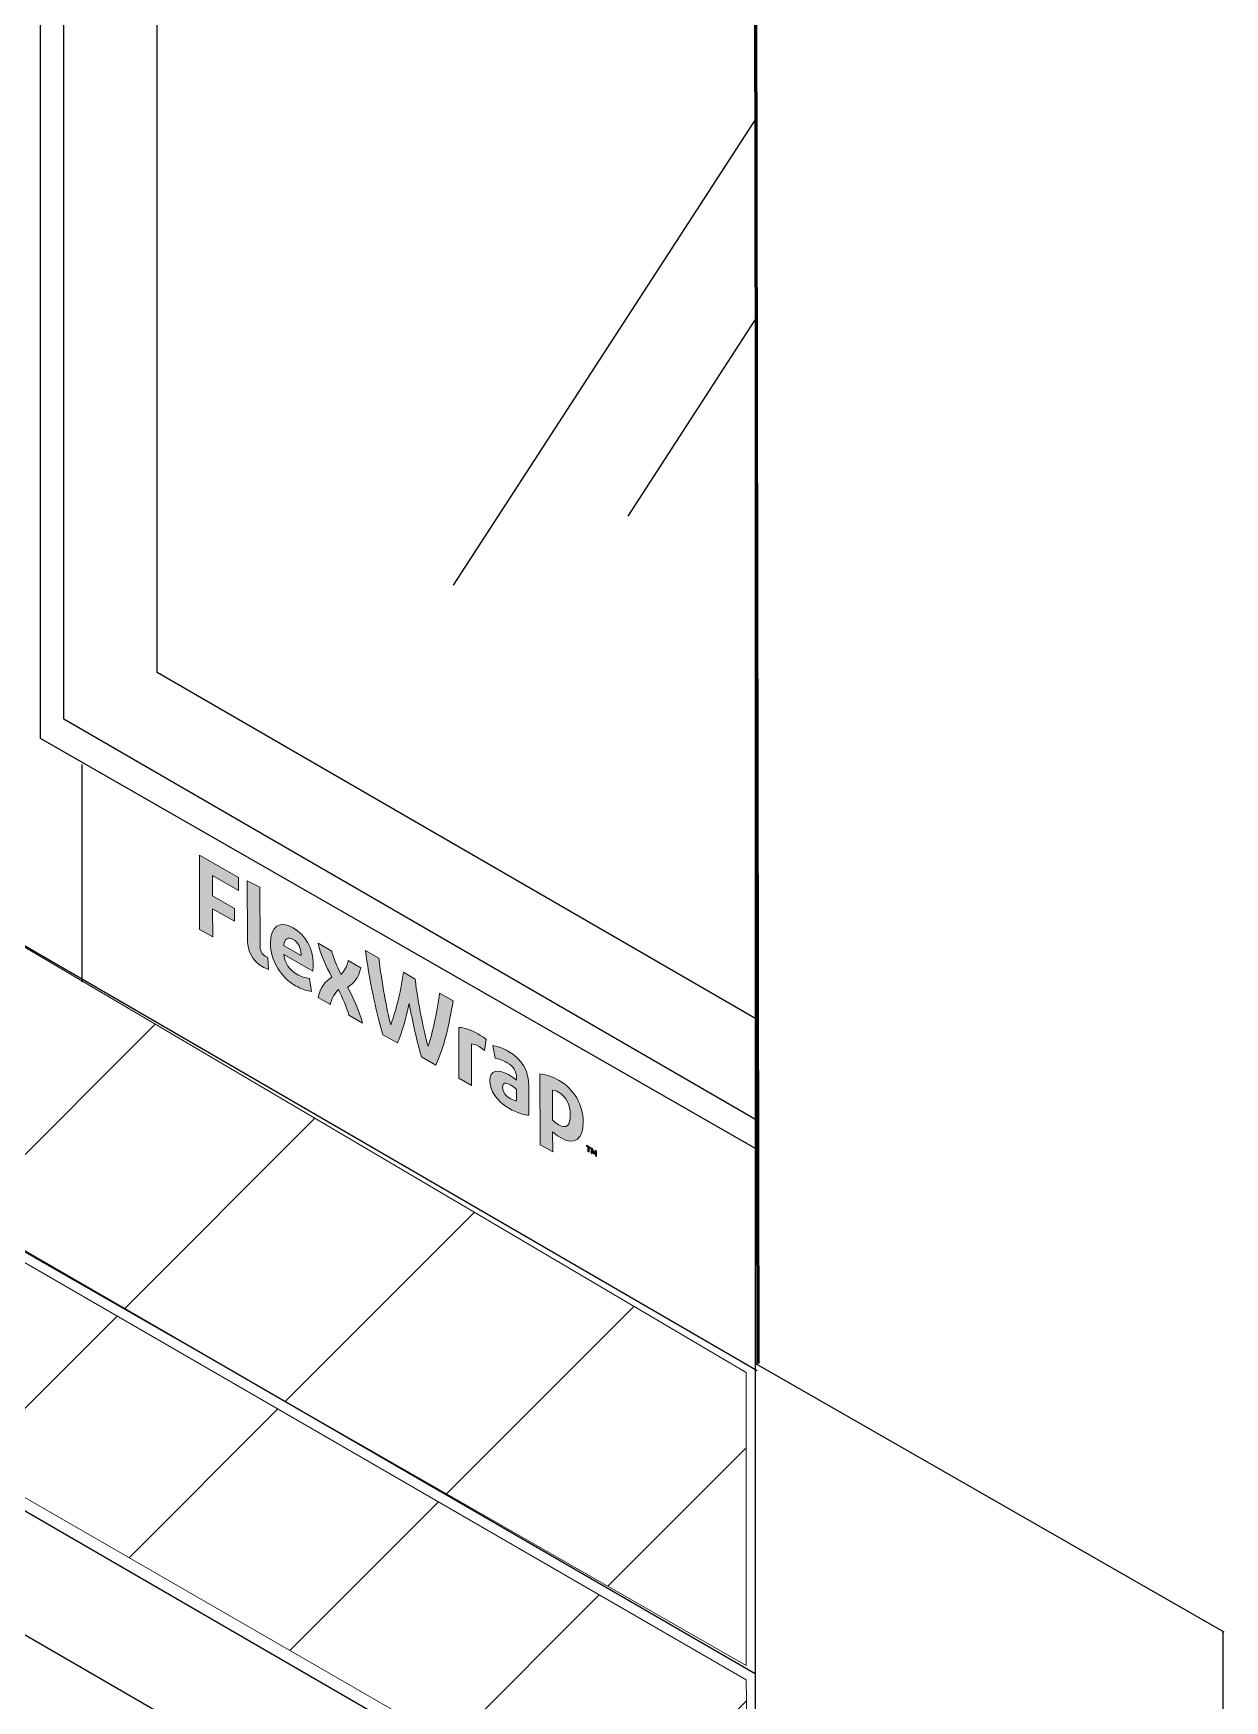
# Model space of a CAD drawing. Extents: x -1328 to 5679, y -4611 to 1603.
# Drawn here: x 1117.4 to 1183.8, y -1529.8 to -1436.9 of the extents above; entities that cross this region are included whole.
import ezdxf

# ---------------------------------------------------------------- set-up
doc = ezdxf.new("R2010")
doc.units = 0
doc.header["$MEASUREMENT"] = 0
for name, color, linetype, lineweight in [('G-ANNO-TTLB', 7, 'Continuous', 0), ('Layer 12', 7, 'Continuous', 0), ('TYVEK', 7, 'Continuous', 0)]:
    doc.layers.add(name, color=color, linetype=linetype, lineweight=lineweight)
pattern_1 = [(45, (0, 0), (-7.071067, 7.07107), [])]

# ---------------------------------------------------------------- blocks, each defined once
blk = doc.blocks.new('Block_72')
at = {"layer": 'TYVEK', "color": 4, "lineweight": 25, "true_color": 0x00ffff}
for points in [[(1129.45, -1482.901)], [(1129.45, -1495.036)]]:
    blk.add_lwpolyline(points, dxfattribs=at)
blk = doc.blocks.new('Block_204')
at = {"layer": 'TYVEK', "true_color": 0x003b71, "transparency": 33554687}
h = blk.add_hatch(color=156, dxfattribs=at)
h.dxf.hatch_style = 2
edge = h.paths.add_edge_path()
edge.add_spline(control_points=[(1126.639, -1486.84), (1126.639, -1486.84), (1126.629, -1482.699), (1126.629, -1482.699), (1126.629, -1482.699), (1128.815, -1483.954), (1128.815, -1483.954), (1128.815, -1483.954), (1128.816, -1484.676), (1128.816, -1484.676), (1128.816, -1484.676), (1127.365, -1483.842), (1127.365, -1483.842), (1127.365, -1483.842), (1127.367, -1484.966), (1127.367, -1484.966), (1127.367, -1484.966), (1128.588, -1485.667), (1128.588, -1485.667), (1128.588, -1485.667), (1128.59, -1486.389), (1128.59, -1486.389), (1128.59, -1486.389), (1127.369, -1485.688), (1127.369, -1485.688), (1127.369, -1485.688), (1127.373, -1487.261), (1127.373, -1487.261), (1127.373, -1487.261), (1126.639, -1486.84), (1126.639, -1486.84)], knot_values=[0, 0, 0, 0, 1, 1, 1, 2, 2, 2, 3, 3, 3, 4, 4, 4, 5, 5, 5, 6, 6, 6, 7, 7, 7, 8, 8, 8, 9, 9, 9, 10, 10, 10, 10], degree=3, periodic=0)
h = blk.add_hatch(color=156, dxfattribs=at)
h.dxf.hatch_style = 2
edge = h.paths.add_edge_path()
edge.add_spline(control_points=[(1130.012, -1487.684), (1130.013, -1488.003), (1130.085, -1488.216), (1130.29, -1488.334), (1130.342, -1488.363), (1130.393, -1488.387), (1130.439, -1488.401), (1130.439, -1488.401), (1130.492, -1489.076), (1130.492, -1489.076), (1130.395, -1489.043), (1130.236, -1488.976), (1130.133, -1488.917), (1129.543, -1488.578), (1129.306, -1487.999), (1129.304, -1487.289), (1129.304, -1487.289), (1129.297, -1484.13), (1129.297, -1484.13), (1129.297, -1484.13), (1130.004, -1484.489), (1130.004, -1484.489), (1130.004, -1484.489), (1130.012, -1487.684), (1130.012, -1487.684)], knot_values=[0, 0, 0, 0, 1, 1, 1, 2, 2, 2, 3, 3, 3, 4, 4, 4, 5, 5, 5, 6, 6, 6, 7, 7, 7, 8, 8, 8, 8], degree=3, periodic=0)
h = blk.add_hatch(color=156, dxfattribs=at)
h.dxf.hatch_style = 2
edge = h.paths.add_edge_path()
edge.add_spline(control_points=[(1131.324, -1487.734), (1131.324, -1487.734), (1132.299, -1488.293), (1132.299, -1488.293), (1132.299, -1488.293), (1132.298, -1488.222), (1132.298, -1488.222), (1132.298, -1487.891), (1132.143, -1487.56), (1131.861, -1487.398), (1131.563, -1487.227), (1131.369, -1487.358), (1131.324, -1487.734)], knot_values=[0, 0, 0, 0, 1, 1, 1, 2, 2, 2, 3, 3, 3, 4, 4, 4, 4], degree=3, periodic=0)
edge = h.paths.add_edge_path()
edge.add_spline(control_points=[(1132.882, -1490.294), (1132.657, -1490.283), (1132.324, -1490.174), (1131.985, -1489.98), (1131.159, -1489.506), (1130.593, -1488.579), (1130.591, -1487.597), (1130.589, -1486.656), (1131.105, -1486.315), (1131.859, -1486.748), (1132.531, -1487.133), (1132.974, -1487.937), (1132.976, -1488.729), (1132.976, -1488.907), (1132.966, -1489.055), (1132.956, -1489.167), (1132.956, -1489.167), (1131.335, -1488.237), (1131.335, -1488.237), (1131.403, -1488.748), (1131.645, -1489.099), (1132.055, -1489.335), (1132.307, -1489.479), (1132.548, -1489.553), (1132.768, -1489.573), (1132.768, -1489.573), (1132.882, -1490.294), (1132.882, -1490.294)], knot_values=[0, 0, 0, 0, 1, 1, 1, 2, 2, 2, 3, 3, 3, 4, 4, 4, 5, 5, 5, 6, 6, 6, 7, 7, 7, 8, 8, 8, 9, 9, 9, 9], degree=3, periodic=0)
h = blk.add_hatch(color=156, dxfattribs=at)
h.dxf.hatch_style = 2
edge = h.paths.add_edge_path()
edge.add_spline(control_points=[(1134.023, -1489.496), (1133.678, -1488.861), (1133.405, -1488.297), (1133.245, -1487.614), (1133.245, -1487.614), (1134.009, -1488.053), (1134.009, -1488.053), (1134.076, -1488.357), (1134.303, -1488.889), (1134.53, -1489.356), (1134.719, -1489.139), (1134.882, -1488.885), (1134.917, -1488.574), (1134.917, -1488.574), (1135.635, -1488.986), (1135.635, -1488.986), (1135.503, -1489.525), (1135.279, -1489.827), (1134.895, -1490.062), (1135.266, -1490.753), (1135.518, -1491.311), (1135.73, -1492.059), (1135.73, -1492.059), (1134.965, -1491.62), (1134.965, -1491.62), (1134.857, -1491.227), (1134.599, -1490.636), (1134.383, -1490.187), (1134.189, -1490.401), (1134.005, -1490.649), (1133.934, -1491.028), (1133.934, -1491.028), (1133.247, -1490.634), (1133.247, -1490.634), (1133.374, -1490.092), (1133.614, -1489.757), (1134.023, -1489.496)], knot_values=[0, 0, 0, 0, 1, 1, 1, 2, 2, 2, 3, 3, 3, 4, 4, 4, 5, 5, 5, 6, 6, 6, 7, 7, 7, 8, 8, 8, 9, 9, 9, 10, 10, 10, 11, 11, 11, 12, 12, 12, 12], degree=3, periodic=0)
h = blk.add_hatch(color=156, dxfattribs=at)
h.dxf.hatch_style = 2
edge = h.paths.add_edge_path()
edge.add_spline(control_points=[(1140.024, -1490.389), (1140.024, -1490.389), (1140.773, -1490.819), (1140.773, -1490.819), (1140.581, -1492.086), (1140.247, -1493.518), (1139.814, -1494.404), (1139.814, -1494.404), (1139.008, -1493.941), (1139.008, -1493.941), (1138.755, -1493.057), (1138.527, -1492.058), (1138.335, -1490.979), (1138.142, -1491.837), (1137.924, -1492.58), (1137.669, -1493.172), (1137.669, -1493.172), (1136.864, -1492.71), (1136.864, -1492.71), (1136.45, -1491.339), (1136.082, -1489.503), (1135.889, -1488.015), (1135.889, -1488.015), (1136.633, -1488.442), (1136.633, -1488.442), (1136.795, -1489.782), (1137.086, -1491.349), (1137.298, -1492.162), (1137.517, -1491.596), (1137.857, -1490.433), (1138.003, -1489.229), (1138.003, -1489.229), (1138.659, -1489.606), (1138.659, -1489.606), (1138.816, -1490.984), (1139.153, -1492.536), (1139.381, -1493.358), (1139.584, -1492.783), (1139.873, -1491.549), (1140.024, -1490.389)], knot_values=[0, 0, 0, 0, 1, 1, 1, 2, 2, 2, 3, 3, 3, 4, 4, 4, 5, 5, 5, 6, 6, 6, 7, 7, 7, 8, 8, 8, 9, 9, 9, 10, 10, 10, 11, 11, 11, 12, 12, 12, 13, 13, 13, 13], degree=3, periodic=0)
h = blk.add_hatch(color=156, dxfattribs=at)
h.dxf.hatch_style = 2
edge = h.paths.add_edge_path()
edge.add_spline(control_points=[(1142.166, -1492.665), (1142.351, -1492.771), (1142.525, -1492.894), (1142.628, -1492.983), (1142.628, -1492.983), (1142.527, -1493.592), (1142.527, -1493.592), (1142.439, -1493.507), (1142.332, -1493.433), (1142.224, -1493.371), (1142.034, -1493.262), (1141.906, -1493.23), (1141.798, -1493.227), (1141.798, -1493.227), (1141.804, -1495.546), (1141.804, -1495.546), (1141.804, -1495.546), (1141.096, -1495.14), (1141.096, -1495.14), (1141.096, -1495.14), (1141.089, -1492.306), (1141.089, -1492.306), (1141.366, -1492.306), (1141.796, -1492.452), (1142.166, -1492.665)], knot_values=[0, 0, 0, 0, 1, 1, 1, 2, 2, 2, 3, 3, 3, 4, 4, 4, 5, 5, 5, 6, 6, 6, 7, 7, 7, 8, 8, 8, 8], degree=3, periodic=0)
h = blk.add_hatch(color=156, dxfattribs=at)
h.dxf.hatch_style = 2
edge = h.paths.add_edge_path()
edge.add_spline(control_points=[(1144.322, -1496.395), (1144.322, -1496.395), (1144.32, -1495.762), (1144.32, -1495.762), (1144.202, -1495.665), (1144.079, -1495.576), (1143.956, -1495.506), (1143.72, -1495.37), (1143.535, -1495.371), (1143.536, -1495.649), (1143.537, -1495.897), (1143.691, -1496.116), (1143.963, -1496.272), (1144.116, -1496.36), (1144.245, -1496.398), (1144.322, -1496.395)], knot_values=[0, 0, 0, 0, 1, 1, 1, 2, 2, 2, 3, 3, 3, 4, 4, 4, 5, 5, 5, 5], degree=3, periodic=0)
edge = h.paths.add_edge_path()
edge.add_spline(control_points=[(1143.892, -1496.816), (1143.189, -1496.412), (1142.834, -1495.813), (1142.833, -1495.281), (1142.832, -1494.695), (1143.246, -1494.59), (1143.862, -1494.938), (1144.006, -1495.02), (1144.19, -1495.15), (1144.319, -1495.247), (1144.319, -1495.247), (1144.318, -1495.105), (1144.318, -1495.105), (1144.317, -1494.745), (1144.138, -1494.47), (1143.794, -1494.273), (1143.568, -1494.143), (1143.327, -1494.046), (1143.117, -1494.026), (1143.117, -1494.026), (1142.987, -1493.313), (1142.987, -1493.313), (1143.208, -1493.333), (1143.561, -1493.466), (1143.874, -1493.645), (1144.628, -1494.078), (1145.004, -1494.755), (1145.006, -1495.553), (1145.006, -1495.553), (1145.01, -1497.198), (1145.01, -1497.198), (1144.8, -1497.201), (1144.405, -1497.11), (1143.892, -1496.816)], knot_values=[0, 0, 0, 0, 1, 1, 1, 2, 2, 2, 3, 3, 3, 4, 4, 4, 5, 5, 5, 6, 6, 6, 7, 7, 7, 8, 8, 8, 9, 9, 9, 10, 10, 10, 11, 11, 11, 11], degree=3, periodic=0)
h = blk.add_hatch(color=156, dxfattribs=at)
h.dxf.hatch_style = 2
edge = h.paths.add_edge_path()
edge.add_spline(control_points=[(1146.656, -1497.729), (1147.107, -1497.988), (1147.317, -1497.79), (1147.315, -1497.18), (1147.314, -1496.648), (1147.118, -1496.181), (1146.651, -1495.913), (1146.523, -1495.839), (1146.431, -1495.816), (1146.323, -1495.801), (1146.323, -1495.801), (1146.327, -1497.458), (1146.327, -1497.458), (1146.425, -1497.561), (1146.507, -1497.644), (1146.656, -1497.729)], knot_values=[0, 0, 0, 0, 1, 1, 1, 2, 2, 2, 3, 3, 3, 4, 4, 4, 5, 5, 5, 5], degree=3, periodic=0)
edge = h.paths.add_edge_path()
edge.add_spline(control_points=[(1146.76, -1498.451), (1146.58, -1498.347), (1146.457, -1498.253), (1146.329, -1498.126), (1146.329, -1498.126), (1146.332, -1499.25), (1146.332, -1499.25), (1146.332, -1499.25), (1145.629, -1498.847), (1145.629, -1498.847), (1145.629, -1498.847), (1145.619, -1494.901), (1145.619, -1494.901), (1145.911, -1494.915), (1146.321, -1495.05), (1146.686, -1495.259), (1147.527, -1495.742), (1148.031, -1496.622), (1148.033, -1497.569), (1148.036, -1498.539), (1147.56, -1498.91), (1146.76, -1498.451)], knot_values=[0, 0, 0, 0, 1, 1, 1, 2, 2, 2, 3, 3, 3, 4, 4, 4, 5, 5, 5, 6, 6, 6, 7, 7, 7, 7], degree=3, periodic=0)
h = blk.add_hatch(color=156, dxfattribs=at)
h.dxf.hatch_style = 2
edge = h.paths.add_edge_path()
edge.add_spline(control_points=[(1148.542, -1499.056), (1148.568, -1499.143), (1148.593, -1499.209), (1148.624, -1499.28), (1148.654, -1499.244), (1148.675, -1499.205), (1148.7, -1499.147), (1148.7, -1499.147), (1148.774, -1499.189), (1148.774, -1499.189), (1148.774, -1499.189), (1148.775, -1499.495), (1148.775, -1499.495), (1148.775, -1499.495), (1148.711, -1499.458), (1148.711, -1499.458), (1148.711, -1499.458), (1148.71, -1499.317), (1148.71, -1499.317), (1148.71, -1499.317), (1148.713, -1499.271), (1148.713, -1499.271), (1148.693, -1499.305), (1148.668, -1499.34), (1148.647, -1499.366), (1148.647, -1499.366), (1148.598, -1499.337), (1148.598, -1499.337), (1148.575, -1499.285), (1148.551, -1499.222), (1148.529, -1499.163), (1148.529, -1499.163), (1148.532, -1499.215), (1148.532, -1499.215), (1148.532, -1499.215), (1148.533, -1499.356), (1148.533, -1499.356), (1148.533, -1499.356), (1148.468, -1499.319), (1148.468, -1499.319), (1148.468, -1499.319), (1148.468, -1499.013), (1148.468, -1499.013), (1148.468, -1499.013), (1148.542, -1499.056), (1148.542, -1499.056)], knot_values=[0, 0, 0, 0, 1, 1, 1, 2, 2, 2, 3, 3, 3, 4, 4, 4, 5, 5, 5, 6, 6, 6, 7, 7, 7, 8, 8, 8, 9, 9, 9, 10, 10, 10, 11, 11, 11, 12, 12, 12, 13, 13, 13, 14, 14, 14, 15, 15, 15, 15], degree=3, periodic=0)
edge = h.paths.add_edge_path()
edge.add_spline(control_points=[(1148.296, -1498.982), (1148.296, -1498.982), (1148.224, -1498.941), (1148.224, -1498.941), (1148.224, -1498.941), (1148.224, -1498.873), (1148.224, -1498.873), (1148.224, -1498.873), (1148.438, -1498.996), (1148.438, -1498.996), (1148.438, -1498.996), (1148.439, -1499.064), (1148.439, -1499.064), (1148.439, -1499.064), (1148.367, -1499.023), (1148.367, -1499.023), (1148.367, -1499.023), (1148.368, -1499.261), (1148.368, -1499.261), (1148.368, -1499.261), (1148.296, -1499.22), (1148.296, -1499.22), (1148.296, -1499.22), (1148.296, -1498.982), (1148.296, -1498.982)], knot_values=[0, 0, 0, 0, 1, 1, 1, 2, 2, 2, 3, 3, 3, 4, 4, 4, 5, 5, 5, 6, 6, 6, 7, 7, 7, 8, 8, 8, 8], degree=3, periodic=0)
at = {"layer": 'TYVEK'}
for points, knots in [([(1126.639, -1486.84), (1126.639, -1486.84), (1126.629, -1482.699), (1126.629, -1482.699), (1126.629, -1482.699), (1128.815, -1483.954), (1128.815, -1483.954), (1128.815, -1483.954), (1128.816, -1484.676), (1128.816, -1484.676), (1128.816, -1484.676), (1127.365, -1483.842), (1127.365, -1483.842), (1127.365, -1483.842), (1127.367, -1484.966), (1127.367, -1484.966), (1127.367, -1484.966), (1128.588, -1485.667), (1128.588, -1485.667), (1128.588, -1485.667), (1128.59, -1486.389), (1128.59, -1486.389), (1128.59, -1486.389), (1127.369, -1485.688), (1127.369, -1485.688), (1127.369, -1485.688), (1127.373, -1487.261), (1127.373, -1487.261), (1127.373, -1487.261), (1126.639, -1486.84), (1126.639, -1486.84)], [0, 0, 0, 0, 1, 1, 1, 2, 2, 2, 3, 3, 3, 4, 4, 4, 5, 5, 5, 6, 6, 6, 7, 7, 7, 8, 8, 8, 9, 9, 9, 10, 10, 10, 10]), ([(1130.012, -1487.684), (1130.013, -1488.003), (1130.085, -1488.216), (1130.29, -1488.334), (1130.342, -1488.363), (1130.393, -1488.387), (1130.439, -1488.401), (1130.439, -1488.401), (1130.492, -1489.076), (1130.492, -1489.076), (1130.395, -1489.043), (1130.236, -1488.976), (1130.133, -1488.917), (1129.543, -1488.578), (1129.306, -1487.999), (1129.304, -1487.289), (1129.304, -1487.289), (1129.297, -1484.13), (1129.297, -1484.13), (1129.297, -1484.13), (1130.004, -1484.489), (1130.004, -1484.489), (1130.004, -1484.489), (1130.012, -1487.684), (1130.012, -1487.684)], [0, 0, 0, 0, 1, 1, 1, 2, 2, 2, 3, 3, 3, 4, 4, 4, 5, 5, 5, 6, 6, 6, 7, 7, 7, 8, 8, 8, 8]), ([(1132.882, -1490.294), (1132.657, -1490.283), (1132.324, -1490.174), (1131.985, -1489.98), (1131.159, -1489.506), (1130.593, -1488.579), (1130.591, -1487.597), (1130.589, -1486.656), (1131.105, -1486.315), (1131.859, -1486.748), (1132.531, -1487.133), (1132.974, -1487.937), (1132.976, -1488.729), (1132.976, -1488.907), (1132.966, -1489.055), (1132.956, -1489.167), (1132.956, -1489.167), (1131.335, -1488.237), (1131.335, -1488.237), (1131.403, -1488.748), (1131.645, -1489.099), (1132.055, -1489.335), (1132.307, -1489.479), (1132.548, -1489.553), (1132.768, -1489.573), (1132.768, -1489.573), (1132.882, -1490.294), (1132.882, -1490.294)], [0, 0, 0, 0, 1, 1, 1, 2, 2, 2, 3, 3, 3, 4, 4, 4, 5, 5, 5, 6, 6, 6, 7, 7, 7, 8, 8, 8, 9, 9, 9, 9]), ([(1131.324, -1487.734), (1131.324, -1487.734), (1132.299, -1488.293), (1132.299, -1488.293), (1132.299, -1488.293), (1132.298, -1488.222), (1132.298, -1488.222), (1132.298, -1487.891), (1132.143, -1487.56), (1131.861, -1487.398), (1131.563, -1487.227), (1131.369, -1487.358), (1131.324, -1487.734)], [0, 0, 0, 0, 1, 1, 1, 2, 2, 2, 3, 3, 3, 4, 4, 4, 4]), ([(1134.023, -1489.496), (1133.678, -1488.861), (1133.405, -1488.297), (1133.245, -1487.614), (1133.245, -1487.614), (1134.009, -1488.053), (1134.009, -1488.053), (1134.076, -1488.357), (1134.303, -1488.889), (1134.53, -1489.356), (1134.719, -1489.139), (1134.882, -1488.885), (1134.917, -1488.574), (1134.917, -1488.574), (1135.635, -1488.986), (1135.635, -1488.986), (1135.503, -1489.525), (1135.279, -1489.827), (1134.895, -1490.062), (1135.266, -1490.753), (1135.518, -1491.311), (1135.73, -1492.059), (1135.73, -1492.059), (1134.965, -1491.62), (1134.965, -1491.62), (1134.857, -1491.227), (1134.599, -1490.636), (1134.383, -1490.187), (1134.189, -1490.401), (1134.005, -1490.649), (1133.934, -1491.028), (1133.934, -1491.028), (1133.247, -1490.634), (1133.247, -1490.634), (1133.374, -1490.092), (1133.614, -1489.757), (1134.023, -1489.496)], [0, 0, 0, 0, 1, 1, 1, 2, 2, 2, 3, 3, 3, 4, 4, 4, 5, 5, 5, 6, 6, 6, 7, 7, 7, 8, 8, 8, 9, 9, 9, 10, 10, 10, 11, 11, 11, 12, 12, 12, 12]), ([(1140.024, -1490.389), (1140.024, -1490.389), (1140.773, -1490.819), (1140.773, -1490.819), (1140.581, -1492.086), (1140.247, -1493.518), (1139.814, -1494.404), (1139.814, -1494.404), (1139.008, -1493.941), (1139.008, -1493.941), (1138.755, -1493.057), (1138.527, -1492.058), (1138.335, -1490.979), (1138.142, -1491.837), (1137.924, -1492.58), (1137.669, -1493.172), (1137.669, -1493.172), (1136.864, -1492.71), (1136.864, -1492.71), (1136.45, -1491.339), (1136.082, -1489.503), (1135.889, -1488.015), (1135.889, -1488.015), (1136.633, -1488.442), (1136.633, -1488.442), (1136.795, -1489.782), (1137.086, -1491.349), (1137.298, -1492.162), (1137.517, -1491.596), (1137.857, -1490.433), (1138.003, -1489.229), (1138.003, -1489.229), (1138.659, -1489.606), (1138.659, -1489.606), (1138.816, -1490.984), (1139.153, -1492.536), (1139.381, -1493.358), (1139.584, -1492.783), (1139.873, -1491.549), (1140.024, -1490.389)], [0, 0, 0, 0, 1, 1, 1, 2, 2, 2, 3, 3, 3, 4, 4, 4, 5, 5, 5, 6, 6, 6, 7, 7, 7, 8, 8, 8, 9, 9, 9, 10, 10, 10, 11, 11, 11, 12, 12, 12, 13, 13, 13, 13]), ([(1142.166, -1492.665), (1142.351, -1492.771), (1142.525, -1492.894), (1142.628, -1492.983), (1142.628, -1492.983), (1142.527, -1493.592), (1142.527, -1493.592), (1142.439, -1493.507), (1142.332, -1493.433), (1142.224, -1493.371), (1142.034, -1493.262), (1141.906, -1493.23), (1141.798, -1493.227), (1141.798, -1493.227), (1141.804, -1495.546), (1141.804, -1495.546), (1141.804, -1495.546), (1141.096, -1495.14), (1141.096, -1495.14), (1141.096, -1495.14), (1141.089, -1492.306), (1141.089, -1492.306), (1141.366, -1492.306), (1141.796, -1492.452), (1142.166, -1492.665)], [0, 0, 0, 0, 1, 1, 1, 2, 2, 2, 3, 3, 3, 4, 4, 4, 5, 5, 5, 6, 6, 6, 7, 7, 7, 8, 8, 8, 8]), ([(1143.892, -1496.816), (1143.189, -1496.412), (1142.834, -1495.813), (1142.833, -1495.281), (1142.832, -1494.695), (1143.246, -1494.59), (1143.862, -1494.938), (1144.006, -1495.02), (1144.19, -1495.15), (1144.319, -1495.247), (1144.319, -1495.247), (1144.318, -1495.105), (1144.318, -1495.105), (1144.317, -1494.745), (1144.138, -1494.47), (1143.794, -1494.273), (1143.568, -1494.143), (1143.327, -1494.046), (1143.117, -1494.026), (1143.117, -1494.026), (1142.987, -1493.313), (1142.987, -1493.313), (1143.208, -1493.333), (1143.561, -1493.466), (1143.874, -1493.645), (1144.628, -1494.078), (1145.004, -1494.755), (1145.006, -1495.553), (1145.006, -1495.553), (1145.01, -1497.198), (1145.01, -1497.198), (1144.8, -1497.201), (1144.405, -1497.11), (1143.892, -1496.816)], [0, 0, 0, 0, 1, 1, 1, 2, 2, 2, 3, 3, 3, 4, 4, 4, 5, 5, 5, 6, 6, 6, 7, 7, 7, 8, 8, 8, 9, 9, 9, 10, 10, 10, 11, 11, 11, 11]), ([(1144.322, -1496.395), (1144.322, -1496.395), (1144.32, -1495.762), (1144.32, -1495.762), (1144.202, -1495.665), (1144.079, -1495.576), (1143.956, -1495.506), (1143.72, -1495.37), (1143.535, -1495.371), (1143.536, -1495.649), (1143.537, -1495.897), (1143.691, -1496.116), (1143.963, -1496.272), (1144.116, -1496.36), (1144.245, -1496.398), (1144.322, -1496.395)], [0, 0, 0, 0, 1, 1, 1, 2, 2, 2, 3, 3, 3, 4, 4, 4, 5, 5, 5, 5]), ([(1146.76, -1498.451), (1146.58, -1498.347), (1146.457, -1498.253), (1146.329, -1498.126), (1146.329, -1498.126), (1146.332, -1499.25), (1146.332, -1499.25), (1146.332, -1499.25), (1145.629, -1498.847), (1145.629, -1498.847), (1145.629, -1498.847), (1145.619, -1494.901), (1145.619, -1494.901), (1145.911, -1494.915), (1146.321, -1495.05), (1146.686, -1495.259), (1147.527, -1495.742), (1148.031, -1496.622), (1148.033, -1497.569), (1148.036, -1498.539), (1147.56, -1498.91), (1146.76, -1498.451)], [0, 0, 0, 0, 1, 1, 1, 2, 2, 2, 3, 3, 3, 4, 4, 4, 5, 5, 5, 6, 6, 6, 7, 7, 7, 7]), ([(1146.656, -1497.729), (1147.107, -1497.988), (1147.317, -1497.79), (1147.315, -1497.18), (1147.314, -1496.648), (1147.118, -1496.181), (1146.651, -1495.913), (1146.523, -1495.839), (1146.431, -1495.816), (1146.323, -1495.801), (1146.323, -1495.801), (1146.327, -1497.458), (1146.327, -1497.458), (1146.425, -1497.561), (1146.507, -1497.644), (1146.656, -1497.729)], [0, 0, 0, 0, 1, 1, 1, 2, 2, 2, 3, 3, 3, 4, 4, 4, 5, 5, 5, 5]), ([(1148.296, -1498.982), (1148.296, -1498.982), (1148.224, -1498.941), (1148.224, -1498.941), (1148.224, -1498.941), (1148.224, -1498.873), (1148.224, -1498.873), (1148.224, -1498.873), (1148.438, -1498.996), (1148.438, -1498.996), (1148.438, -1498.996), (1148.439, -1499.064), (1148.439, -1499.064), (1148.439, -1499.064), (1148.367, -1499.023), (1148.367, -1499.023), (1148.367, -1499.023), (1148.368, -1499.261), (1148.368, -1499.261), (1148.368, -1499.261), (1148.296, -1499.22), (1148.296, -1499.22), (1148.296, -1499.22), (1148.296, -1498.982), (1148.296, -1498.982)], [0, 0, 0, 0, 1, 1, 1, 2, 2, 2, 3, 3, 3, 4, 4, 4, 5, 5, 5, 6, 6, 6, 7, 7, 7, 8, 8, 8, 8]), ([(1148.542, -1499.056), (1148.568, -1499.143), (1148.593, -1499.209), (1148.624, -1499.28), (1148.654, -1499.244), (1148.675, -1499.205), (1148.7, -1499.147), (1148.7, -1499.147), (1148.774, -1499.189), (1148.774, -1499.189), (1148.774, -1499.189), (1148.775, -1499.495), (1148.775, -1499.495), (1148.775, -1499.495), (1148.711, -1499.458), (1148.711, -1499.458), (1148.711, -1499.458), (1148.71, -1499.317), (1148.71, -1499.317), (1148.71, -1499.317), (1148.713, -1499.271), (1148.713, -1499.271), (1148.693, -1499.305), (1148.668, -1499.34), (1148.647, -1499.366), (1148.647, -1499.366), (1148.598, -1499.337), (1148.598, -1499.337), (1148.575, -1499.285), (1148.551, -1499.222), (1148.529, -1499.163), (1148.529, -1499.163), (1148.532, -1499.215), (1148.532, -1499.215), (1148.532, -1499.215), (1148.533, -1499.356), (1148.533, -1499.356), (1148.533, -1499.356), (1148.468, -1499.319), (1148.468, -1499.319), (1148.468, -1499.319), (1148.468, -1499.013), (1148.468, -1499.013), (1148.468, -1499.013), (1148.542, -1499.056), (1148.542, -1499.056)], [0, 0, 0, 0, 1, 1, 1, 2, 2, 2, 3, 3, 3, 4, 4, 4, 5, 5, 5, 6, 6, 6, 7, 7, 7, 8, 8, 8, 9, 9, 9, 10, 10, 10, 11, 11, 11, 12, 12, 12, 13, 13, 13, 14, 14, 14, 15, 15, 15, 15])]:
    blk.add_open_spline(points, degree=3, knots=knots, dxfattribs=at)
blk = doc.blocks.new('Block_203')
at = {"layer": 'TYVEK'}
blk.add_blockref('Block_204', (0, 0), dxfattribs=at)

msp = doc.modelspace()

# ---------------------------------------------------------------- hatches: boundary and pattern name
at = {"layer": 'G-ANNO-TTLB', "true_color": 0xff00ff, "transparency": 33554687}
h = msp.add_hatch(color=6, dxfattribs=at)
edge = h.paths.add_edge_path()
edge.add_spline(control_points=[(1601.482, -3473.689), (1601.482, -3473.689), (-1328.036, -3473.689), (-1328.036, -3473.689), (-1328.036, -3473.689), (-1328.036, -1016.689), (-1328.036, -1016.689), (-1328.036, -1016.689), (1601.482, -1016.689), (1601.482, -1016.689), (1601.482, -1016.689), (1601.482, -3473.689), (1601.482, -3473.689)], knot_values=[0, 0, 0, 0, 1, 1, 1, 2, 2, 2, 3, 3, 3, 4, 4, 4, 4], degree=3, periodic=0)
edge = h.paths.add_edge_path()
edge.add_spline(control_points=[(-1319.036, -1025.689), (-1319.036, -1025.689), (-1319.036, -3464.689), (-1319.036, -3464.689), (-1319.036, -3464.689), (1592.482, -3464.689), (1592.482, -3464.689), (1592.482, -3464.689), (1592.482, -1025.689), (1592.482, -1025.689), (1592.482, -1025.689), (-1319.036, -1025.689), (-1319.036, -1025.689)], knot_values=[0, 0, 0, 0, 1, 1, 1, 2, 2, 2, 3, 3, 3, 4, 4, 4, 4], degree=3, periodic=0)
edge.add_line((-1319.036, -1025.689), (-1319.036, -1025.689))
at = {"layer": 'Layer 12', "true_color": 0x000000, "transparency": 33554687}
h = msp.add_hatch(dxfattribs=at)
h.set_pattern_fill('_U', color=18, scale=10, angle=44.99999, style=2, pattern_type=0)
h.set_pattern_definition(pattern_1)
h.paths.add_polyline_path([(1157.123, -1527.873), (1093.412, -1491.404), (1108.425, -1482.855), (1157.123, -1511.541)])
h = msp.add_hatch(dxfattribs=at)
h.set_pattern_fill('_U', color=18, scale=10, angle=44.99999, style=2, pattern_type=0)
h.set_pattern_definition(pattern_1)
h.paths.add_polyline_path([(1157.129, -1528.684), (1157.345, -1541.857), (1081.478, -1498.096), (1092.921, -1491.569)])

# ---------------------------------------------------------------- linework, layer by layer
at = {"layer": 'G-ANNO-TTLB'}
for points in [[(1601.482, -3473.689), (1601.482, -3473.689), (-1328.036, -3473.689), (-1328.036, -3473.689), (-1328.036, -3473.689), (-1328.036, -1016.689), (-1328.036, -1016.689), (-1328.036, -1016.689), (1601.482, -1016.689), (1601.482, -1016.689), (1601.482, -1016.689), (1601.482, -3473.689), (1601.482, -3473.689)], [(-1319.036, -1025.689), (-1319.036, -1025.689), (-1319.036, -3464.689), (-1319.036, -3464.689), (-1319.036, -3464.689), (1592.482, -3464.689), (1592.482, -3464.689), (1592.482, -3464.689), (1592.482, -1025.689), (1592.482, -1025.689), (1592.482, -1025.689), (-1319.036, -1025.689), (-1319.036, -1025.689)]]:
    msp.add_open_spline(points, degree=3, knots=[0, 0, 0, 0, 1, 1, 1, 2, 2, 2, 3, 3, 3, 4, 4, 4, 4], dxfattribs=at)
at = {"layer": 'Layer 12'}
for points in [[(1157.123, -1527.873), (1093.412, -1491.404), (1108.425, -1482.855), (1157.123, -1511.541)], [(1157.129, -1528.684), (1157.345, -1541.857), (1081.478, -1498.096), (1092.921, -1491.569)]]:
    msp.add_lwpolyline(points, close=True, dxfattribs=at)
at = {"layer": 'TYVEK', "color": 3, "lineweight": 25, "true_color": 0x00ff00}
for p, q in [((1117.769, -1476.204), (1117.769, -1355.333)), ((1119.063, -1475.118), (1119.063, -1356.091)), ((1124.271, -1472.512), (1124.271, -1359.143)), ((1157.706, -1491.854), (1124.271, -1472.512)), ((1157.738, -1497.492), (1119.063, -1475.118)), ((1157.738, -1499.12), (1117.769, -1476.204))]:
    msp.add_line(p, q, dxfattribs=at)
at = {"layer": 'TYVEK', "color": 18, "lineweight": 60, "true_color": 0x000000}
msp.add_line((1157.789, -1511.051), (1157.578, -1378.038), dxfattribs=at)
at = {"layer": 'TYVEK', "color": 4, "lineweight": 25, "true_color": 0x00ffff}
for p, q in [((1157.647, -1549.538), (1157.647, -1378.75)), ((1120.09, -1489.779), (1120.09, -1477.645)), ((1108.454, -1482.86), (1157.739, -1511.442)), ((1093.625, -1491.304), (1157.622, -1528.326)), ((1080.93, -1498.451), (1157.6, -1542.804)), ((1075.055, -1501.961), (1118.41, -1527.042)), ((1157.647, -1511.045), (1183.765, -1525.999)), ((1183.711, -1525.968), (1183.711, -1559.398)), ((1118.41, -1527.042), (1157.597, -1549.711))]:
    msp.add_line(p, q, dxfattribs=at)
at = {"layer": 'TYVEK', "color": 252, "lineweight": 25, "true_color": 0x848484}
for p, q in [((1157.72, -1441.553), (1140.775, -1467.641)), ((1157.717, -1452.688), (1150.52, -1463.805))]:
    msp.add_line(p, q, dxfattribs=at)

# ---------------------------------------------------------------- block references
at = {"layer": 'TYVEK'}
for name in ['Block_203', 'Block_72']:
    msp.add_blockref(name, (0, 0), dxfattribs=at)

doc.saveas('drawing.dxf')
